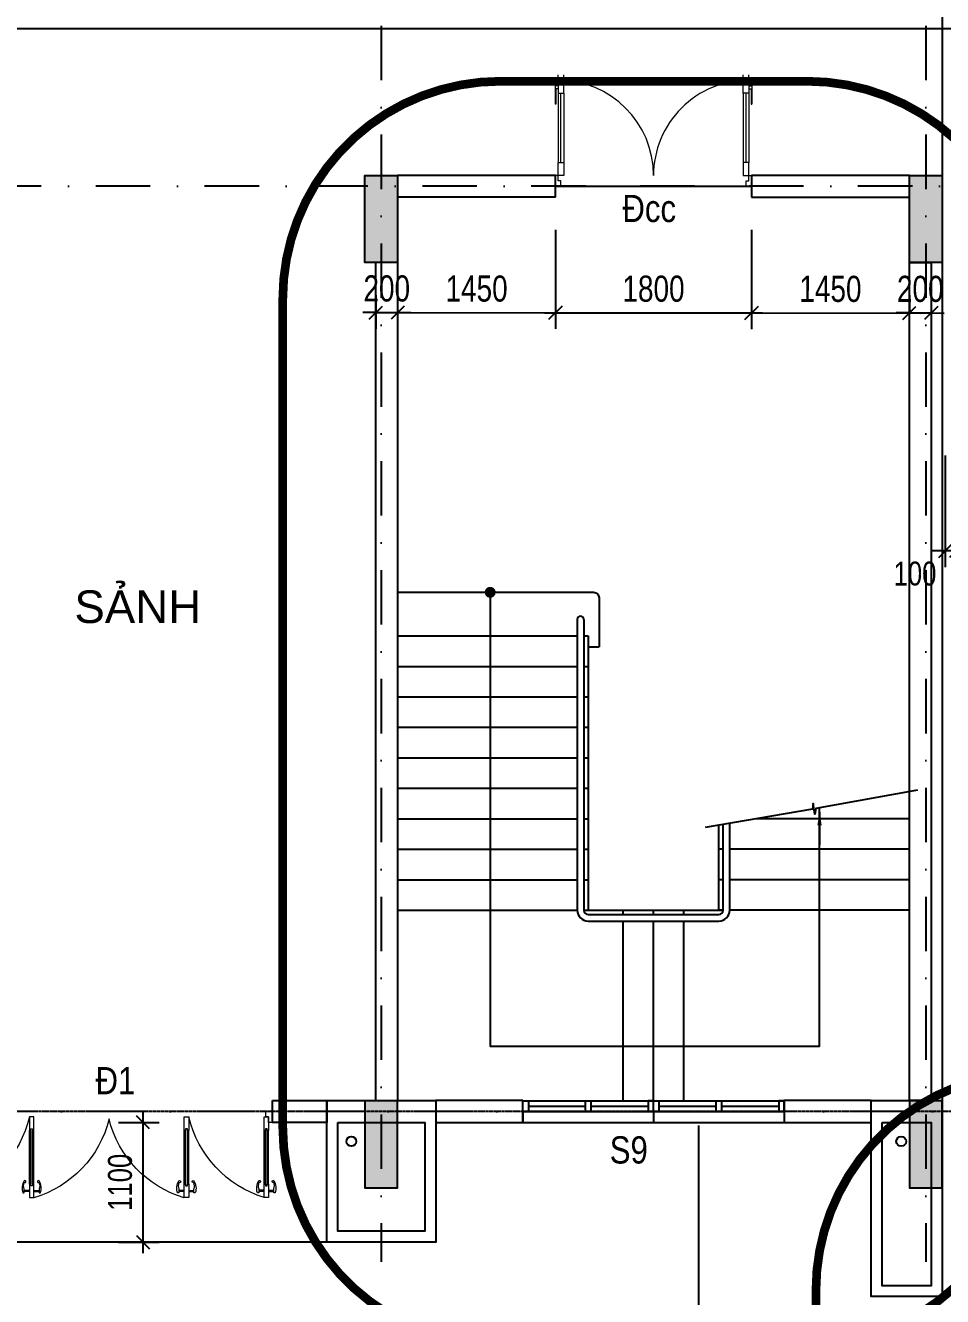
# Model space of a CAD drawing. Header units: millimetres. Extents: x -9574 to 115615, y -25569 to 161230.
# Drawn here: x 16731 to 25155, y -1700 to 9978 of the extents above; entities that cross this region are included whole.
import ezdxf
from ezdxf.enums import TextEntityAlignment as Align

# ---------------------------------------------------------------- set-up
doc = ezdxf.new("R2010")
doc.units = ezdxf.units.MM
for name, pattern in [('KHOANH CT RAM$0$HIDDEN', [9.525, 6.35, -3.175]), ('KHOANH CT TM-T2-VS1 2$0$HIDDEN', [9.525, 6.35, -3.175]), ('luoi  H3$0$DASHDOT', [1, 0.5, -0.25, 0, -0.25]), ('luoi  H3$0$DASHDOT2', [0.5, 0.25, -0.125, 0, -0.125])]:
    doc.linetypes.add(name, pattern=pattern)
for name, color, linetype in [('$1$KICHTHUOC', 2, 'Continuous'), ('bao cauthangmoi$0$TENCUA5', 5, 'Continuous'), ('bao cauthangmoi$0$TUONG6', 6, 'Continuous'), ('cot TT T1$0$COT1', 7, 'Continuous'), ('CTHANG T1$0$03', 4, 'Continuous'), ('CTHANG T1$0$HATCH', 8, 'Continuous'), ('CTHANG T1$0$NETCAT8', 8, 'Continuous'), ('CUA3', 3, 'Continuous'), ('cuaTT T1$0$TEXTcuaT1', 2, 'Continuous'), ('DAUCAT$0$GHICHU', 6, 'Continuous'), ('dimTT T1$0$KICHTHUOC', 2, 'Continuous'), ('GAIN TT 1$0$TUONG6', 6, 'Continuous'), ('KHOANH CT RAM$0$REC', 40, 'KHOANH CT RAM$0$HIDDEN'), ('KHOANH CT TM-T2-VS1 2$0$GHICHU7', 7, 'Continuous'), ('KHOANH CT TM-T2-VS1 2$0$REC', 40, 'KHOANH CT TM-T2-VS1 2$0$HIDDEN'), ('luoi  H3$0$luoi  khe', 5, 'Continuous'), ('luoi  H3$0$truc 3', 8, 'Continuous'), ('luoi  H3$0$TRUC9', 251, 'luoi  H3$0$DASHDOT'), ('text T1$0$textH3', 4, 'Continuous'), ('TT T1$0$03', 4, 'Continuous'), ('TT T1$0$CUA3', 3, 'Continuous'), ('TT T1$0$DODOC2', 7, 'Continuous'), ('TT T1$0$TUONG6', 6, 'Continuous')]:
    doc.layers.add(name, color=color, linetype=linetype)
for name, color, linetype, lineweight in [('N-CUA', 4, 'Continuous', 18), ('NETMANH', 123, 'Continuous', 13), ('TT T1$0$N-CUA', 4, 'Continuous', 18)]:
    doc.layers.add(name, color=color, linetype=linetype, lineweight=lineweight)
doc.styles.add('bao cauthangmoi$0$VNI-Helve-Condense', font='vhelvcn_0.ttf')
doc.styles.add('CTHANG T1$0$VSIMPLEX.SHX', font='VSIMPLEX.SHX', dxfattribs={"width": 0.8})
doc.styles.add('cuaTT T1$0$VNI-Helve-Condense', font='vhelvcn_0.ttf')
doc.styles.add('DAUCAT$0$Tahoma', font='tahoma_1.ttf')
doc.styles.add('dimTT T1$1$VSIMPLEX.SHX', font='VSIMPLEX.SHX', dxfattribs={"width": 0.8})
doc.styles.add('text T1$0$VNI-HELVE', font='vhelven_0.ttf')
doc.dimstyles.new('CTHANG T1$0$100', dxfattribs={"dimscale": 0, "dimtxt": 600, "dimasz": 120, "dimexe": 150, "dimexo": 300, "dimgap": 100, "dimtad": 1, "dimdec": 0, "dimzin": 0, "dimdsep": 46, "dimtxsty": 'CTHANG T1$0$VSIMPLEX.SHX', "dimblk1": 'CTHANG T1$0$_OBLIQUE', "dimblk2": 'CTHANG T1$0$_OBLIQUE', "dimsah": 1, "dimcen": 0, "dimdle": 100, "dimclrd": 2, "dimclre": 2, "dimclrt": 4, "dimadec": 0, "dimazin": 0, "dimtfac": 1, "dimtdec": 0, "dimtix": 1, "dimtmove": 2, "dimatfit": 3, "dimfxl": 0, "dimtolj": 1, "dimtzin": 0, "dimlwd": -1, "dimlwe": -1, "dimarcsym": 0})
doc.dimstyles.new('dimTT T1$1$1-100', dxfattribs={"dimscale": 0, "dimtxt": 220, "dimasz": 120, "dimexe": 150, "dimexo": 300, "dimgap": 100, "dimtad": 1, "dimdec": 0, "dimzin": 0, "dimdsep": 46, "dimtxsty": 'dimTT T1$1$VSIMPLEX.SHX', "dimblk1": 'dimTT T1$1$_OBLIQUE', "dimblk2": 'dimTT T1$1$_OBLIQUE', "dimsah": 1, "dimcen": 0, "dimdle": 100, "dimclrd": 2, "dimclre": 2, "dimclrt": 4, "dimadec": 0, "dimazin": 0, "dimtfac": 1, "dimtdec": 0, "dimtix": 1, "dimtmove": 2, "dimatfit": 3, "dimfxl": 0, "dimtolj": 1, "dimtzin": 0, "dimlwd": -1, "dimlwe": -1, "dimarcsym": 0})

# ---------------------------------------------------------------- blocks, each defined once
blk = doc.blocks.new('luoi  H3')
at = {"layer": 'luoi  H3$0$luoi  khe', "color": 5, "ltscale": 200}
blk.add_line((25150, 23349.4), (25150, 100), dxfattribs=at)
at = {"layer": 'luoi  H3$0$truc 3', "linetype": 'luoi  H3$0$DASHDOT2', "ltscale": 2000}
for p, q in [((20000, 23976.2), (20000, -1379.3)), ((25000, 23976.2), (25000, -1379.3)), ((67881.8, 8500), (5.2, 8500)), ((66816.3, 0), (-994.8, 0))]:
    blk.add_line(p, q, dxfattribs=at)
at = {"layer": 'luoi  H3$0$TRUC9', "ltscale": 2}
blk.add_line((66816.3, 0), (-994.8, 0), dxfattribs=at)
blk = doc.blocks.new('TT T1$0$A$C75A46D49')
at = {"layer": 'TT T1$0$N-CUA'}
for p, q in [((-4255, 411), (-4303, 411)), ((-4255, 401), (-4303, 401)), ((-4215, 411), (-4166, 411)), ((-4215, 401), (-4166, 401)), ((-3524, 412), (-3572, 412)), ((-3524, 402), (-3572, 402)), ((-3483, 412), (-3435, 412)), ((-3483, 402), (-3435, 402)), ((-2102, 412), (-2150, 412)), ((-2102, 402), (-2150, 402)), ((-2061, 412), (-2013, 412)), ((-2061, 402), (-2013, 402)), ((-1368, 411), (-1417, 411)), ((-1368, 401), (-1417, 401)), ((-1328, 411), (-1280, 411)), ((-1328, 401), (-1280, 401)), ((-4255, 344), (-4255, -148)), ((-4214, 344), (-4214, -148)), ((-3524, 345), (-3524, -148)), ((-3483, 345), (-3483, -148)), ((-2102, 345), (-2102, -148)), ((-2061, 345), (-2061, -148)), ((-1368, 344), (-1368, -148)), ((-1328, 344), (-1328, -148))]:
    blk.add_line(p, q, dxfattribs=at)
at = {"layer": 'TT T1$0$N-CUA', "color": 8}
for p, q in [((-4243, 344), (-4243, -148)), ((-4227, 344), (-4227, -148)), ((-3512, 345), (-3512, -148)), ((-3495, 345), (-3495, -148)), ((-2090, 345), (-2090, -148)), ((-2073, 345), (-2073, -148)), ((-1356, 344), (-1356, -148)), ((-1340, 344), (-1340, -148))]:
    blk.add_line(p, q, dxfattribs=at)
at = {"layer": 'TT T1$0$N-CUA'}
for points in [[(-4243, 360), (-4243, 344), (-4255, 344), (-4255, 468), (-4214, 468), (-4214, 344), (-4227, 344), (-4227, 360)], [(-3512, 361), (-3512, 345), (-3524, 345), (-3524, 469), (-3483, 469), (-3483, 345), (-3495, 345), (-3495, 361)], [(-2073, 361), (-2073, 345), (-2061, 345), (-2061, 469), (-2102, 469), (-2102, 345), (-2090, 345), (-2090, 361)], [(-1340, 360), (-1340, 344), (-1328, 344), (-1328, 468), (-1368, 468), (-1368, 344), (-1356, 344), (-1356, 360)], [(-4230, -272), (-4230, -322), (-4292, -322), (-4292, -222), (-4255, -222), (-4255, -272)], [(-4255, -148), (-4243, -148), (-4243, -164), (-4227, -164), (-4227, -148), (-4214, -148), (-4214, -272), (-4255, -272)], [(-3524, -148), (-3512, -148), (-3512, -164), (-3495, -164), (-3495, -148), (-3483, -148), (-3483, -272), (-3524, -272)], [(-2061, -148), (-2073, -148), (-2073, -164), (-2090, -164), (-2090, -148), (-2102, -148), (-2102, -272), (-2061, -272)], [(-1328, -148), (-1340, -148), (-1340, -164), (-1356, -164), (-1356, -148), (-1368, -148), (-1368, -272), (-1328, -272)], [(-1352, -272), (-1352, -322), (-1291, -322), (-1291, -222), (-1328, -222), (-1328, -272)]]:
    blk.add_lwpolyline(points, close=True, dxfattribs=at)
for points in [[(-4302, 329, -0.468874), (-4288, 324, -0.765143), (-4303, 312, -0.211764), (-4316, 425), (-4303, 425), (-4303, 388, 0.208252)], [(-4181, 324, -0.468874), (-4167, 329, 0.208252), (-4166, 388), (-4166, 425), (-4153, 425, -0.211764), (-4166, 312, -0.765143)], [(-3571, 330, -0.468874), (-3557, 325, -0.765143), (-3572, 313, -0.211764), (-3585, 426), (-3572, 426), (-3572, 389, 0.208252)], [(-3450, 325, -0.468874), (-3435, 330, 0.208252), (-3435, 389), (-3435, 426), (-3422, 426, -0.211764), (-3435, 313, -0.765143)], [(-2135, 325, 0.468874), (-2150, 330, -0.208252), (-2150, 389), (-2150, 426), (-2163, 426, 0.211764), (-2150, 313, 0.765143)], [(-2014, 330, 0.468874), (-2028, 325, 0.765143), (-2013, 313, 0.211764), (-2000, 426), (-2013, 426), (-2013, 389, -0.208252)], [(-1402, 324, 0.468874), (-1416, 329, -0.208252), (-1417, 388), (-1417, 425), (-1430, 425, 0.211764), (-1417, 312, 0.765143)], [(-1280, 329, 0.468874), (-1295, 324, 0.765143), (-1280, 312, 0.211764), (-1267, 425), (-1280, 425), (-1280, 388, -0.208252)]]:
    blk.add_lwpolyline(points, format="xyb", close=True, dxfattribs=at)
at = {"layer": 'TT T1$0$N-CUA', "color": 8}
for centre, radius, start, end in [((-4521, -510), 1025, 13.3849, 72.6193), ((-3765, -491), 1001, 13.7039, 73.6477), ((-1820, -491), 1001, 106.3523, 166.2961), ((-1062, -512), 1027, 107.3331, 166.4857)]:
    blk.add_arc(centre, radius, start, end, dxfattribs=at)
blk = doc.blocks.new('TT T1$0$CUA 1200')
at = {"layer": 'TT T1$0$CUA3'}
for p, q in [((230027, 244954), (228827, 244954)), ((230027, 244854), (230027, 244954)), ((230027, 244854), (228827, 244854)), ((229402, 244804), (228877, 244804)), ((229977, 244804), (229452, 244804)), ((230027, 244754), (228827, 244754))]:
    blk.add_line(p, q, dxfattribs=at)
blk.add_lwpolyline([(228827, 244854), (228827, 244954)], dxfattribs=at)
for points in [[(228827, 244754), (228877, 244754), (228877, 244854), (228827, 244854)], [(229452, 244754), (229402, 244754), (229402, 244854), (229452, 244854)], [(230027, 244754), (229977, 244754), (229977, 244854), (230027, 244854)]]:
    blk.add_lwpolyline(points, close=True, dxfattribs=at)
blk = doc.blocks.new('TT T1')
at = {"layer": 'TT T1$0$03'}
blk.add_lwpolyline([(19500, -1199.6), (15500, -1199.6)], dxfattribs=at)
at = {"layer": 'TT T1$0$DODOC2', "ltscale": 2}
blk.add_line((25149.9, 11399.8), (25150, 8600), dxfattribs=at)
for centre in [(19725, -274.4), (24774.9, -274.4)]:
    blk.add_circle(centre, 45, dxfattribs=at)
at = {"layer": 'TT T1$0$TUONG6'}
for p, q in [((19950, 100.2), (19950, 7800.2)), ((20150, 7800.2), (20150, 100.4))]:
    blk.add_line(p, q, dxfattribs=at)
for points in [[(25050, 7800), (25050, 100.4), (24850, 100.4), (24850, 7800)], [(19000.1, 100.4), (19500, 100.4), (19500, -99.6), (19000.1, -99.6)]]:
    blk.add_lwpolyline(points, close=True, dxfattribs=at)
for points in [[(21299.9, 100.4), (20500, 100.4), (20500, -99.6), (21299.9, -99.6), (21299.9, 100.4)], [(23699.9, 100.4), (23699.9, -99.6), (24499.8, -99.6), (24499.8, 100.4), (23699.9, 100.4)]]:
    blk.add_lwpolyline(points, dxfattribs=at)
at = {"layer": 'TT T1$0$03', "rotation": 180}
for p in [(251327.4, 244854), (252527.4, 244854)]:
    blk.add_blockref('TT T1$0$CUA 1200', p, dxfattribs=at)
at = {"layer": 'TT T1$0$CUA3', "xscale": -1, "rotation": 180}
blk.add_blockref('TT T1$0$A$C75A46D49', (20291.7, -321.9), dxfattribs=at)
blk = doc.blocks.new('text T1')
at = {"layer": 'text T1$0$textH3', "style": 'text T1$0$VNI-HELVE'}
blk.add_text('SAÛNH', height=300, dxfattribs=at).set_placement((17181, 4488))
blk = doc.blocks.new('*U229')
blk.add_line((-7.94, 0), (-1020, 0))
at = {"style": 'DAUCAT$0$Tahoma', "flags": 8}
for tag, p in [('VIEWNUMBER-b', (-1027.94, 0)), ('VIEWNUMBER', (0, 0))]:
    blk.add_attdef(tag, text='', height=2.5, dxfattribs=at).set_placement(p, align=Align.BOTTOM_CENTER)
for tag, p in [('SHEETNUMBER-b', (-1027.94, -1.59)), ('SHEETNUMBER', (0, -1.59))]:
    blk.add_attdef(tag, text='', height=2.5, dxfattribs=at).set_placement(p, align=Align.TOP_CENTER)
blk = doc.blocks.new('DAUCAT')
at = {"layer": 'DAUCAT$0$GHICHU', "color": 6, "xscale": 70, "yscale": 70, "zscale": 70}
blk.add_blockref('*U229', (68831, 9947), dxfattribs=at)
blk = doc.blocks.new('GAIN TT 1')
at = {"layer": 'GAIN TT 1$0$TUONG6'}
for points in [[(19500, 100.4), (20500, 100.4), (20500, -1199.6), (19500, -1199.6)], [(24499.9, 100.5), (25150, 100.5), (25150, -1699.6), (24499.9, -1699.6)], [(19600, -99.6), (20400, -99.6), (20400, -1099.6), (19600, -1099.6)], [(24599.9, -99.5), (25050, -99.5), (25050, -1599.6), (24599.9, -1599.6)]]:
    blk.add_lwpolyline(points, close=True, dxfattribs=at)
blk = doc.blocks.new('cot TT T1$0$COTRET')
at = {"layer": 'cot TT T1$0$COT1'}
for points in [[(40610, -12100), (40910, -12100), (40910, -11300), (40610, -11300)], [(45610, -12100), (45910, -12100), (45910, -11300), (45610, -11300)], [(40610, -19800), (40910, -19800), (40910, -20600), (40610, -20600)], [(45610, -19800), (45910, -19800), (45910, -20600), (45610, -20600)]]:
    blk.add_hatch(color=256, dxfattribs=at).paths.add_polyline_path(points)
for points in [[(40610, -12100), (40910, -12100), (40910, -11300), (40610, -11300)], [(45610, -12100), (45910, -12100), (45910, -11300), (45610, -11300)], [(40610, -19800), (40910, -19800), (40910, -20600), (40610, -20600)], [(45610, -19800), (45910, -19800), (45910, -20600), (45610, -20600)]]:
    blk.add_lwpolyline(points, close=True, dxfattribs=at)
blk = doc.blocks.new('cot TT T1')
at = {"layer": 'cot TT T1$0$COT1', "ltscale": 2, "extrusion": (0, 0, -1), "zscale": -1}
blk.add_blockref('cot TT T1$0$COTRET', (-65760, 19900), dxfattribs=at)
blk = doc.blocks.new('KHOANH CT RAM')
at = {"layer": 'KHOANH CT RAM$0$REC', "ltscale": 100, "const_width": 80}
blk.add_lwpolyline([(23992, -9812), (23992, -1643, -0.414214), (25992, 357), (39461, 357, -0.414214), (41461, -1643), (41461, -9812, -0.414214), (39461, -11812), (25992, -11812, -0.414214)], format="xyb", close=True, dxfattribs=at)
blk = doc.blocks.new('KHOANH CT TM-T2-VS1 2')
at = {"layer": 'KHOANH CT TM-T2-VS1 2$0$REC', "ltscale": 100, "const_width": 80}
blk.add_lwpolyline([(21095, 9465), (23910, 9465, -0.414214), (25910, 7465), (25910, -144, -0.414214), (23910, -2144), (21095, -2144, -0.414214), (19095, -144), (19095, 7465, -0.414214)], format="xyb", close=True, dxfattribs=at)
blk = doc.blocks.new('dimTT T1$1$_OBLIQUE')
at = {"color": 0, "linetype": 'ByBlock'}
blk.add_line((-0.5, -0.5), (0.5, 0.5), dxfattribs=at)
blk = doc.blocks.new('*D2272')
at = {"layer": 'DEFPOINTS', "color": 0, "ltscale": 2}
for p in [(25180, 6326), (25280, 6326), (25180, 5151)]:
    blk.add_point(p, dxfattribs=at)
at = {"layer": 'dimTT T1$0$KICHTHUOC', "color": 2, "ltscale": 2}
for p, q in [((25180, 6026), (25180, 5001)), ((25280, 6026), (25280, 5001)), ((25180, 5151), (25060, 5151)), ((25280, 5151), (25180, 5151)), ((25280, 5151), (25400, 5151))]:
    blk.add_line(p, q, dxfattribs=at)
at = {"layer": 'dimTT T1$0$KICHTHUOC', "color": 2, "ltscale": 2, "xscale": 120, "yscale": 120, "zscale": 120}
blk.add_blockref('dimTT T1$1$_OBLIQUE', (25180, 5151), dxfattribs=at)
at = {"layer": 'dimTT T1$0$KICHTHUOC', "color": 2, "ltscale": 2, "xscale": 120, "yscale": 120, "zscale": 120, "rotation": 180}
blk.add_blockref('dimTT T1$1$_OBLIQUE', (25280, 5151), dxfattribs=at)
at = {"layer": 'dimTT T1$0$KICHTHUOC', "color": 4, "ltscale": 2, "insert": (24902, 4941), "char_height": 220, "attachment_point": 5, "style": 'dimTT T1$1$VSIMPLEX.SHX'}
blk.add_mtext('\\A1;100', dxfattribs=at)
blk = doc.blocks.new('*D2365')
at = {"layer": 'DEFPOINTS', "color": 0, "ltscale": 2}
for p in [(17285, -100), (17285, -1200), (17811, -1200)]:
    blk.add_point(p, dxfattribs=at)
at = {"layer": 'dimTT T1$0$KICHTHUOC', "color": 2, "ltscale": 2}
for p, q in [((17811, 0), (17811, -1300)), ((17585, -100), (17961, -100)), ((17585, -1200), (17961, -1200))]:
    blk.add_line(p, q, dxfattribs=at)
at = {"layer": 'dimTT T1$0$KICHTHUOC', "color": 2, "ltscale": 2, "xscale": 120, "yscale": 120, "zscale": 120}
for p, rotation in [((17811, -100), 90), ((17811, -1200), 270)]:
    blk.add_blockref('dimTT T1$1$_OBLIQUE', p, dxfattribs=dict(at, rotation=rotation))
at = {"layer": 'dimTT T1$0$KICHTHUOC', "color": 4, "ltscale": 2, "insert": (17601, -650), "char_height": 220, "attachment_point": 5, "rotation": 90, "style": 'dimTT T1$1$VSIMPLEX.SHX'}
blk.add_mtext('\\A1;1100', dxfattribs=at)
blk = doc.blocks.new('cuaTT T1')
at = {"layer": 'cuaTT T1$0$TEXTcuaT1', "style": 'cuaTT T1$0$VNI-Helve-Condense'}
blk.add_text('Ñ1', height=250, dxfattribs=at).set_placement((17375, 159))
blk = doc.blocks.new('CTHANG T1$0$_OBLIQUE')
at = {"color": 0, "linetype": 'ByBlock'}
blk.add_line((-0.5, -0.5), (0.5, 0.5), dxfattribs=at)
blk = doc.blocks.new('cd-1800')
for p, q in [((-975, -25), (-975, 25)), ((-975, -25), (-1025, -25)), ((-975, -75), (-1025, -75)), ((-924, -25), (-896, -25)), ((-220, -50), (-855, -50)), ((-855, -75), (-220, -75)), ((-975, -1725), (-1025, -1725)), ((-855, -1725), (-220, -1725)), ((-220, -1750), (-855, -1750)), ((-975, -1775), (-1025, -1775)), ((-975, -1775), (-975, -1825)), ((-924, -1775), (-896, -1775))]:
    blk.add_line(p, q)
for points in [[(-924, -25), (-924, 3), (-755, 3)], [(-896, -25), (-896, -2), (-755, -2), (-755, 3)], [(-855, -25), (-855, -75), (-975, -75), (-975, -25), (-855, -25)], [(-878, -25), (-220, -25)], [(-220, -25), (-220, -75), (-100, -75), (-100, -25), (-220, -25)], [(-855, -1775), (-855, -1725), (-975, -1725), (-975, -1775), (-855, -1775)], [(-220, -1775), (-220, -1725), (-100, -1725), (-100, -1775), (-220, -1775)], [(-924, -1775), (-924, -1803), (-755, -1803)], [(-896, -1775), (-896, -1798), (-755, -1798), (-755, -1803)], [(-878, -1775), (-220, -1775)]]:
    blk.add_lwpolyline(points)
for points in [[(0, -50), (-50, -50), (-50, -25), (-100, -25), (-100, 0), (0, 0)], [(0, -1750), (-50, -1750), (-50, -1775), (-100, -1775), (-100, -1800), (0, -1800)]]:
    blk.add_lwpolyline(points, close=True)
at = {"layer": 'NETMANH'}
for centre, start, end in [((-100, -25), 180, 270), ((-100, -1775), 90, 180)]:
    blk.add_arc(centre, 875, start, end, dxfattribs=at)
blk = doc.blocks.new('*D274')
at = {"layer": 'DEFPOINTS', "color": 0, "ltscale": 2}
for p in [(19950, 7800), (20150, 7800), (20150, 7340)]:
    blk.add_point(p, dxfattribs=at)
at = {"layer": 'dimTT T1$0$KICHTHUOC', "color": 2, "ltscale": 2}
for p, q in [((19950, 7500), (19949, 7190)), ((20150, 7500), (20149, 7190)), ((19950, 7340), (19830, 7341)), ((19950, 7340), (20150, 7340)), ((20150, 7340), (20270, 7340))]:
    blk.add_line(p, q, dxfattribs=at)
at = {"layer": 'dimTT T1$0$KICHTHUOC', "color": 2, "ltscale": 2, "xscale": 120, "yscale": 120, "zscale": 120}
for p, rotation in [((19950, 7340), 359.9456113384305), ((20150, 7340), 179.9456113384305)]:
    blk.add_blockref('dimTT T1$1$_OBLIQUE', p, dxfattribs=dict(at, rotation=rotation))
at = {"layer": 'dimTT T1$0$KICHTHUOC', "color": 4, "ltscale": 2, "insert": (20050, 7560), "char_height": 240, "attachment_point": 5, "rotation": 359.9456, "style": 'dimTT T1$1$VSIMPLEX.SHX'}
blk.add_mtext('\\A1;200', dxfattribs=at)
blk = doc.blocks.new('*D275')
at = {"layer": 'DEFPOINTS', "color": 0, "ltscale": 2}
for p in [(21601, 8400), (20150, 7800), (21600, 7339)]:
    blk.add_point(p, dxfattribs=at)
at = {"layer": 'dimTT T1$0$KICHTHUOC', "color": 2, "ltscale": 2}
for p, q in [((21601, 8100), (21600, 7189)), ((20150, 7500), (20149, 7190)), ((20050, 7340), (21700, 7339))]:
    blk.add_line(p, q, dxfattribs=at)
at = {"layer": 'dimTT T1$0$KICHTHUOC', "color": 2, "ltscale": 2, "xscale": 120, "yscale": 120, "zscale": 120}
for p, rotation in [((20150, 7340), 179.9456113384305), ((21600, 7339), 359.9456113384305)]:
    blk.add_blockref('dimTT T1$1$_OBLIQUE', p, dxfattribs=dict(at, rotation=rotation))
at = {"layer": 'dimTT T1$0$KICHTHUOC', "color": 4, "ltscale": 2, "insert": (20875, 7559), "char_height": 240, "attachment_point": 5, "rotation": 359.9456, "style": 'dimTT T1$1$VSIMPLEX.SHX'}
blk.add_mtext('\\A1;1450', dxfattribs=at)
blk = doc.blocks.new('*D276')
at = {"layer": 'DEFPOINTS', "color": 0, "ltscale": 2}
for p in [(21601, 8400), (23401, 8400), (23400, 7337)]:
    blk.add_point(p, dxfattribs=at)
at = {"layer": 'dimTT T1$0$KICHTHUOC', "color": 2, "ltscale": 2}
for p, q in [((21601, 8100), (21600, 7189)), ((23401, 8100), (23400, 7187)), ((21500, 7339), (23500, 7337))]:
    blk.add_line(p, q, dxfattribs=at)
at = {"layer": 'dimTT T1$0$KICHTHUOC', "color": 2, "ltscale": 2, "xscale": 120, "yscale": 120, "zscale": 120}
for p, rotation in [((21600, 7339), 179.9456113384305), ((23400, 7337), 359.9456113384305)]:
    blk.add_blockref('dimTT T1$1$_OBLIQUE', p, dxfattribs=dict(at, rotation=rotation))
at = {"layer": 'dimTT T1$0$KICHTHUOC', "color": 4, "ltscale": 2, "insert": (22500, 7558), "char_height": 240, "attachment_point": 5, "rotation": 359.9456, "style": 'dimTT T1$1$VSIMPLEX.SHX'}
blk.add_mtext('\\A1;1800', dxfattribs=at)
blk = doc.blocks.new('*D277')
at = {"layer": 'DEFPOINTS', "color": 0, "ltscale": 2}
for p in [(23401, 8400), (24850, 7800), (24850, 7336)]:
    blk.add_point(p, dxfattribs=at)
at = {"layer": 'dimTT T1$0$KICHTHUOC', "color": 2, "ltscale": 2}
for p, q in [((23401, 8100), (23400, 7187)), ((24850, 7500), (24849, 7186)), ((23300, 7337), (24950, 7335))]:
    blk.add_line(p, q, dxfattribs=at)
at = {"layer": 'dimTT T1$0$KICHTHUOC', "color": 2, "ltscale": 2, "xscale": 120, "yscale": 120, "zscale": 120}
for p, rotation in [((23400, 7337), 179.9456113384305), ((24850, 7336), 359.9456113384305)]:
    blk.add_blockref('dimTT T1$1$_OBLIQUE', p, dxfattribs=dict(at, rotation=rotation))
at = {"layer": 'dimTT T1$0$KICHTHUOC', "color": 4, "ltscale": 2, "insert": (24125, 7556), "char_height": 240, "attachment_point": 5, "rotation": 359.9456, "style": 'dimTT T1$1$VSIMPLEX.SHX'}
blk.add_mtext('\\A1;1450', dxfattribs=at)
blk = doc.blocks.new('*D278')
at = {"layer": 'DEFPOINTS', "color": 0, "ltscale": 2}
for p in [(24850, 7800), (25050, 7800), (25050, 7336)]:
    blk.add_point(p, dxfattribs=at)
at = {"layer": 'dimTT T1$0$KICHTHUOC', "color": 2, "ltscale": 2}
for p, q in [((24850, 7500), (24849, 7186)), ((25050, 7500), (25049, 7186)), ((24850, 7336), (24730, 7336)), ((24850, 7336), (25050, 7336)), ((25050, 7336), (25170, 7335))]:
    blk.add_line(p, q, dxfattribs=at)
at = {"layer": 'dimTT T1$0$KICHTHUOC', "color": 2, "ltscale": 2, "xscale": 120, "yscale": 120, "zscale": 120}
for p, rotation in [((24850, 7336), 359.9456113384305), ((25050, 7336), 179.9456113384305)]:
    blk.add_blockref('dimTT T1$1$_OBLIQUE', p, dxfattribs=dict(at, rotation=rotation))
at = {"layer": 'dimTT T1$0$KICHTHUOC', "color": 4, "ltscale": 2, "insert": (24950, 7556), "char_height": 240, "attachment_point": 5, "rotation": 359.9456, "style": 'dimTT T1$1$VSIMPLEX.SHX'}
blk.add_mtext('\\A1;200', dxfattribs=at)
blk = doc.blocks.new('dimTT T1')
at = {"layer": 'dimTT T1$0$KICHTHUOC', "ltscale": 2}
dim = blk.add_linear_dim(base=(25180, 5151.1), p1=(25280, 6326.1), p2=(25180, 6326.1), dimstyle='dimTT T1$1$1-100', override={"dimscale": 1}, dxfattribs=at)
dim.commit()
dim.dimension.update_dxf_attribs({"geometry": '*D2272', "text_midpoint": (24901.5, 4941.1), "dimtype": 160})
dim = blk.add_aligned_dim(p1=(17284.8, -99.6), p2=(17284.8, -1199.6), distance=525.8, dimstyle='dimTT T1$1$1-100', override={"dimscale": 1}, dxfattribs=at)
dim.commit()
dim.dimension.update_dxf_attribs({"geometry": '*D2365', "text_midpoint": (17600.6, -649.6)})
blk = doc.blocks.new('CTHANG T1')
at = {"layer": 'CTHANG T1$0$03'}
for p, q in [((21800, 4520), (21800, 1850)), ((21800, 4520), (21800, 1850)), ((21860, 4520), (21860, 1850)), ((21860, 4520), (21860, 1850)), ((20150, 4370), (21800, 4370)), ((20150, 4370), (21800, 4370)), ((20150, 4370), (21800, 4370)), ((20150, 4370), (21800, 4370)), ((20150, 4370), (21800, 4370)), ((21860, 4370), (21900, 4370)), ((21860, 4370), (21900, 4370)), ((21860, 4370), (21900, 4370)), ((21860, 4370), (21900, 4370)), ((20150, 4090), (21800, 4090)), ((21860, 4090), (21900, 4090)), ((21860, 4090), (21900, 4090)), ((20150, 3810), (21800, 3810)), ((21860, 3810), (21900, 3810)), ((21860, 3810), (21900, 3810)), ((20150, 3530), (21800, 3530)), ((21860, 3530), (21900, 3530)), ((21860, 3530), (21900, 3530)), ((20150, 3250), (21800, 3250)), ((21860, 3250), (21900, 3250)), ((21860, 3250), (21900, 3250)), ((20150, 2970), (21800, 2970)), ((21860, 2970), (21900, 2970)), ((21860, 2970), (21900, 2970)), ((20150, 2690), (21800, 2690)), ((21860, 2690), (21900, 2690)), ((21860, 2690), (21900, 2690)), ((24850, 2690), (23445, 2690)), ((23140, 1850), (23140, 2635)), ((23140, 1850), (23140, 2635)), ((23200, 1850), (23200, 2645)), ((23200, 1850), (23200, 2645)), ((20150, 2410), (21800, 2410)), ((21860, 2410), (21900, 2410)), ((21860, 2410), (21900, 2410)), ((23140, 2410), (23100, 2410)), ((23140, 2410), (23100, 2410)), ((24850, 2410), (23200, 2410)), ((20150, 2130), (21800, 2130)), ((21860, 2130), (21900, 2130)), ((21860, 2130), (21900, 2130)), ((23140, 2130), (23100, 2130)), ((23140, 2130), (23100, 2130)), ((24850, 2130), (23200, 2130)), ((20150, 1850), (21800, 1850)), ((20150, 1850), (21800, 1850)), ((21860, 1850), (21900, 1850)), ((21860, 1850), (21900, 1850)), ((21900, 1810), (23100, 1810)), ((21900, 1810), (23100, 1810)), ((22220, 1810), (22220, 1850)), ((22500, 1810), (22500, 1850)), ((22780, 1810), (22780, 1850)), ((23140, 1850), (23100, 1850)), ((24850, 1850), (23200, 1850)), ((24850, 1850), (23200, 1850)), ((21900, 1750), (23100, 1750)), ((21900, 1750), (23100, 1750)), ((22220, 100), (22220, 1750)), ((22500, 100), (22500, 1750)), ((22780, 100), (22780, 1750))]:
    blk.add_line(p, q, dxfattribs=at)
blk.add_lwpolyline([(20150, 4770), (21950, 4770, -0.414214), (22000, 4720), (22000, 4270)], format="xyb", dxfattribs=at)
blk.add_lwpolyline([(20150, 4770), (21950, 4770, -0.414214), (22000, 4720), (22000, 4270)], format="xyb", dxfattribs=at)
for points in [[(21900, 4370), (21900, 1850), (23100, 1850), (23100, 2629)], [(21900, 4370), (21900, 1850), (23100, 1850), (23100, 2629)], [(21900, 4270), (22000, 4270)], [(21900, 4270), (22000, 4270)], [(23200, 1850), (23200, 2629)], [(23200, 1850), (23200, 2629)], [(22000, 1850), (23140, 1850)]]:
    blk.add_lwpolyline(points, dxfattribs=at)
for centre, radius, start, end in [((21830, 4520), 30, 0, 180), ((21830, 4520), 30, 0, 180), ((21900, 1850), 100, 180, 270), ((21900, 1850), 100, 180, 270), ((21900, 1850), 40, 180, 270), ((21900, 1850), 40, 180, 270), ((23100, 1850), 100, 270, 0), ((23100, 1850), 40, 270, 0), ((23100, 1850), 100, 270, 0), ((23100, 1850), 40, 270, 0)]:
    blk.add_arc(centre, radius, start, end, dxfattribs=at)
at = {"layer": 'CTHANG T1$0$HATCH', "ltscale": 2}
for points in [[(21000, 4770), (21000, 600), (24025, 600), (24025, 2785)], [(21000, 4770), (21000, 600), (24025, 600), (24025, 2785)], [(24924, 2952), (23992, 2784), (23983, 2732), (23967, 2830), (23959, 2778), (22976, 2610)], [(24924, 2952), (23992, 2784), (23983, 2732), (23967, 2830), (23959, 2778), (22976, 2610)]]:
    blk.add_lwpolyline(points, dxfattribs=at)
at = {"layer": 'CTHANG T1$0$NETCAT8', "const_width": 50}
blk.add_lwpolyline([(21000, 4745, -1), (21000, 4795, -1)], format="xyb", close=True, dxfattribs=at)
blk.add_lwpolyline([(21000, 4745, -1), (21000, 4795, -1)], format="xyb", close=True, dxfattribs=at)
at = {"layer": 'CTHANG T1$0$HATCH', "ltscale": 2}
blk.add_leader([(24025, 2750), (24025, 2450)], dimstyle='CTHANG T1$0$100', override={"dimscale": 1, "dimtad": 0}, dxfattribs=at)
blk.add_leader([(24025, 2750), (24025, 2450)], dimstyle='CTHANG T1$0$100', override={"dimscale": 1, "dimtad": 0}, dxfattribs=at)
blk = doc.blocks.new('bao cauthangmoi')
blk.add_line((21600, 8500), (23400, 8500))
at = {"layer": 'bao cauthangmoi$0$TUONG6'}
for p, q in [((21600, 8600), (20150, 8600)), ((21600, 8400), (21600, 8600)), ((23400, 8600), (23400, 8400)), ((24850, 8600), (23400, 8600)), ((21600, 8400), (20150, 8400)), ((23400, 8400), (24850, 8400))]:
    blk.add_line(p, q, dxfattribs=at)
at = {"layer": 'N-CUA', "rotation": 270}
blk.add_blockref('cd-1800', (23400, 8500), dxfattribs=at)
at = {"layer": 'bao cauthangmoi$0$TENCUA5', "style": 'bao cauthangmoi$0$VNI-Helve-Condense'}
for s, p in [('Ñcc', (22214, 8171.4)), ('S9', (22097.9, -477.3))]:
    blk.add_text(s, height=250, dxfattribs=at).set_placement(p)
at = {"layer": 'dimTT T1$0$KICHTHUOC', "ltscale": 2}
for base, p1, p2, picture, middle in [((21600, 7338.6), (20150, 7800), (21601, 8399.8), '*D275', (20875, 7559.3)), ((23400, 7336.9), (21601, 8399.8), (23401, 8399.8), '*D276', (22500.2, 7557.8)), ((24849.6, 7335.6), (23401, 8399.8), (24850, 7800), '*D277', (24125, 7556.3)), ((25049.6, 7335.6), (24850, 7800), (25050, 7800), '*D278', (24949.8, 7555.7))]:
    dim = blk.add_linear_dim(base=base, p1=p1, p2=p2, angle=179.94561, dimstyle='dimTT T1$1$1-100', override={"dimscale": 1}, dxfattribs=at)
    dim.commit()
    dim.dimension.update_dxf_attribs({"geometry": picture, "text_midpoint": middle})
dim = blk.add_aligned_dim(p1=(19950, 7800.2), p2=(20150, 7800), distance=-459.8, dimstyle='dimTT T1$1$1-100', override={"dimscale": 1}, dxfattribs=at)
dim.commit()
dim.dimension.update_dxf_attribs({"geometry": '*D274', "text_midpoint": (20049.8, 7560.3)})

msp = doc.modelspace()

# ---------------------------------------------------------------- linework, layer by layer
at = {"layer": 'KHOANH CT TM-T2-VS1 2$0$GHICHU7'}
msp.add_lwpolyline([(22912.9, -127.5), (22912.9, -6720.5), (16891.8, -6720.5)], dxfattribs=at)

# ---------------------------------------------------------------- block references
at = {"layer": '$1$KICHTHUOC', "ltscale": 2}
msp.add_blockref('DAUCAT', (0, 0), dxfattribs=at)
for name in ['TT T1', 'cot TT T1', 'luoi  H3', 'KHOANH CT RAM', 'KHOANH CT TM-T2-VS1 2', 'dimTT T1', 'GAIN TT 1', 'cuaTT T1', 'CTHANG T1', 'bao cauthangmoi']:
    msp.add_blockref(name, (0, 0))
at = {"layer": 'CUA3'}
msp.add_blockref('text T1', (0, 0), dxfattribs=at)

doc.saveas('drawing.dxf')
